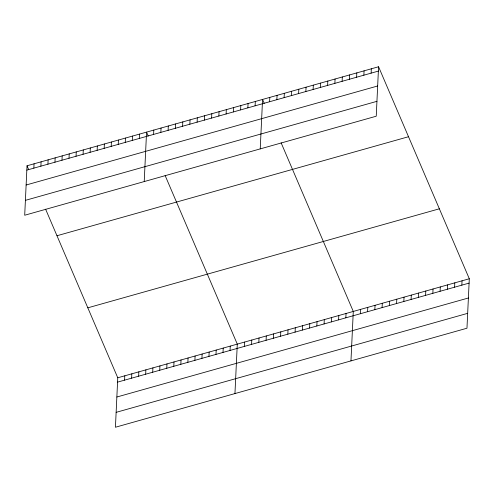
<?xml version="1.0" encoding="UTF-8"?>
<svg xmlns="http://www.w3.org/2000/svg" width="494" height="494" viewBox="0 0 494 494"><rect width="100%" height="100%" fill="white"/><g stroke="black" fill="none" stroke-linecap="round" stroke-linejoin="round"><path stroke-width="0.74" d="M27.034 165.78L24.7 215.236L376.237 116.213L378.571 66.758L27.034 165.78L28.695 169.67M33.858 168.139L34.061 163.798M40.891 166.163L41.095 161.822M47.918 164.181L48.122 159.84M54.951 162.199L55.155 157.858M61.978 160.223L62.188 155.882M69.012 158.241L69.216 153.9M76.045 156.258L76.249 151.917M83.072 154.276L83.276 149.935M90.106 152.3L90.309 147.959M97.133 150.318L97.343 145.977M104.166 148.336L104.37 143.995M111.199 146.354L111.403 142.019M118.227 144.378L118.43 140.037M125.26 142.395L125.464 138.054M45.609 209.184L117.763 377.786L115.429 427.242L466.966 328.22L469.3 278.764L378.571 66.758M132.287 140.413L132.497 136.072M124.587 380.145L124.791 375.811M139.32 138.437L139.524 134.096M131.62 378.169L131.824 373.828M144.223 181.57L146.557 132.114L148.219 135.998M138.647 376.187L138.851 371.846M153.603 134.411L153.807 130.07M145.681 374.205L145.884 369.864M160.853 132.367L161.056 128.026M152.708 372.229L152.918 367.888M168.102 130.33L168.306 125.989M159.741 370.247L159.945 365.906M175.351 128.286L175.555 123.945M166.774 368.265L166.978 363.924M182.601 126.242L182.811 121.901M173.802 366.282L174.005 361.948M189.857 124.198L190.06 119.857M180.835 364.306L181.039 359.965M197.106 122.16L197.31 117.819M187.862 362.324L188.066 357.983M204.355 120.116L204.559 115.775M194.895 360.342L195.099 356.001M211.605 118.072L211.809 113.731M201.923 358.366L202.132 354.025M218.854 116.028L219.058 111.687M208.956 356.384L209.16 352.043M226.104 113.991L226.314 109.649M215.989 354.402L216.193 350.061M233.359 111.947L233.563 107.606M223.016 352.42L223.22 348.079M240.609 109.903L240.813 105.562M230.05 350.444L230.253 346.103M247.858 107.859L248.062 103.518M234.953 393.576L237.287 344.12L165.132 175.518M255.108 105.821L255.312 101.48M244.332 346.418L244.536 342.076M260.233 148.892L262.561 99.436L264.228 103.32M251.582 344.374L251.786 340.039M269.607 101.733L269.817 97.392M258.831 342.336L259.035 337.995M276.862 99.689L277.066 95.348M266.081 340.292L266.285 335.951M284.112 97.651L284.316 93.31M273.33 338.248L273.534 333.907M291.361 95.608L291.565 91.267M280.58 336.204L280.79 331.869M298.611 93.564L298.814 89.223M287.835 334.166L288.039 329.825M305.86 91.52L306.064 87.179M295.085 332.122L295.288 327.781M313.11 89.482L313.32 85.141M302.334 330.078L302.538 325.737M320.365 87.438L320.569 83.097M309.584 328.035L309.787 323.7M327.615 85.394L327.818 81.053M316.833 325.997L317.037 321.656M334.864 83.35L335.068 79.015M324.083 323.953L324.292 319.612M342.114 81.312L342.317 76.971M331.338 321.909L331.542 317.568M349.363 79.268L349.567 74.927M338.588 319.865L338.791 315.53M356.612 77.225L356.822 72.884M345.837 317.827L346.041 313.486M363.868 75.181L364.072 70.846M350.962 360.898L353.29 311.442L281.135 142.84M371.118 73.143L371.321 68.802M360.336 313.739L360.54 309.398M367.585 311.695L367.795 307.361M374.841 309.658L375.045 305.317M382.09 307.614L382.294 303.273M389.34 305.57L389.544 301.229M396.589 303.532L396.793 299.191M403.839 301.488L404.043 297.147M411.088 299.444L411.298 295.103M418.344 297.4L418.548 293.059M425.593 295.363L425.797 291.022M432.843 293.319L433.047 288.978M440.092 291.275L440.296 286.934M447.342 289.231L447.545 284.89M454.597 287.193L454.801 282.852M461.847 285.149L462.051 280.808M26.83 170.121L378.367 71.099M26.126 185.009L377.663 85.987M25.404 200.348L376.941 101.326M56.971 235.743L408.513 136.721M87.821 307.824L439.357 208.801M117.763 377.786L469.3 278.764M117.553 382.128L469.096 283.105M116.856 397.015L468.392 297.993M116.133 412.354L467.67 313.332"/></g></svg>
